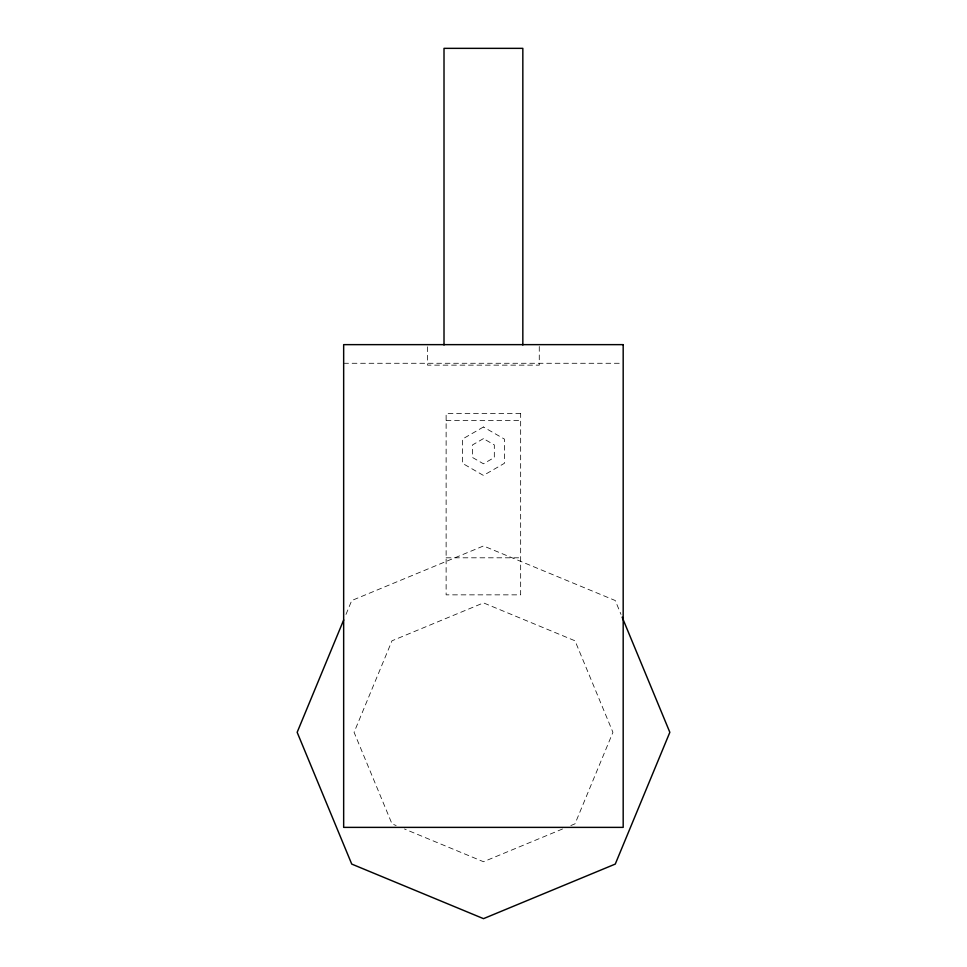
<?xml version="1.0" encoding="UTF-8"?>
<svg xmlns="http://www.w3.org/2000/svg" width="967" height="967" viewBox="0 0 967 967"><rect width="100%" height="100%" fill="white"/><g stroke="black" fill="none" stroke-linecap="round" stroke-linejoin="round"><path stroke-width="0.73" stroke-dasharray="4.83 3.63" d="M345.993 614.408L351.734 600.531L483.5 545.956L615.266 600.531L621.007 614.408M562.54 828.985L483.5 861.73L404.46 828.985M570.856 825.54L575.014 823.824L612.921 732.309L575.014 640.795L483.5 602.888L391.986 640.795L354.079 732.309L391.986 823.824L396.144 825.54M343.66 363.278L621.672 363.278M446.125 420.427L520.657 420.427M446.125 557.802L520.657 557.802M539.272 346.5L539.272 365.139L427.571 365.139L427.571 346.5M483.427 426.991L462.444 439.091L462.444 463.314L483.427 475.426L504.399 463.314L504.399 439.091L483.427 426.991M483.427 438.631L472.525 444.917L472.525 457.5L483.427 463.785L494.318 457.5L494.318 444.917L483.427 438.631M520.657 413.61L446.125 413.61L446.125 594.85L520.657 594.85L520.657 413.61"/><path stroke-width="1.45" d="M343.684 619.956L297.159 732.309L351.734 864.075L483.5 918.65L615.266 864.075L669.841 732.309L622.156 617.176M522.833 345.001L522.833 48.35L444.01 48.35L444.01 345.001M623.183 344.639L343.66 344.639L343.66 827.377L623.183 827.377L623.183 344.639"/></g></svg>
